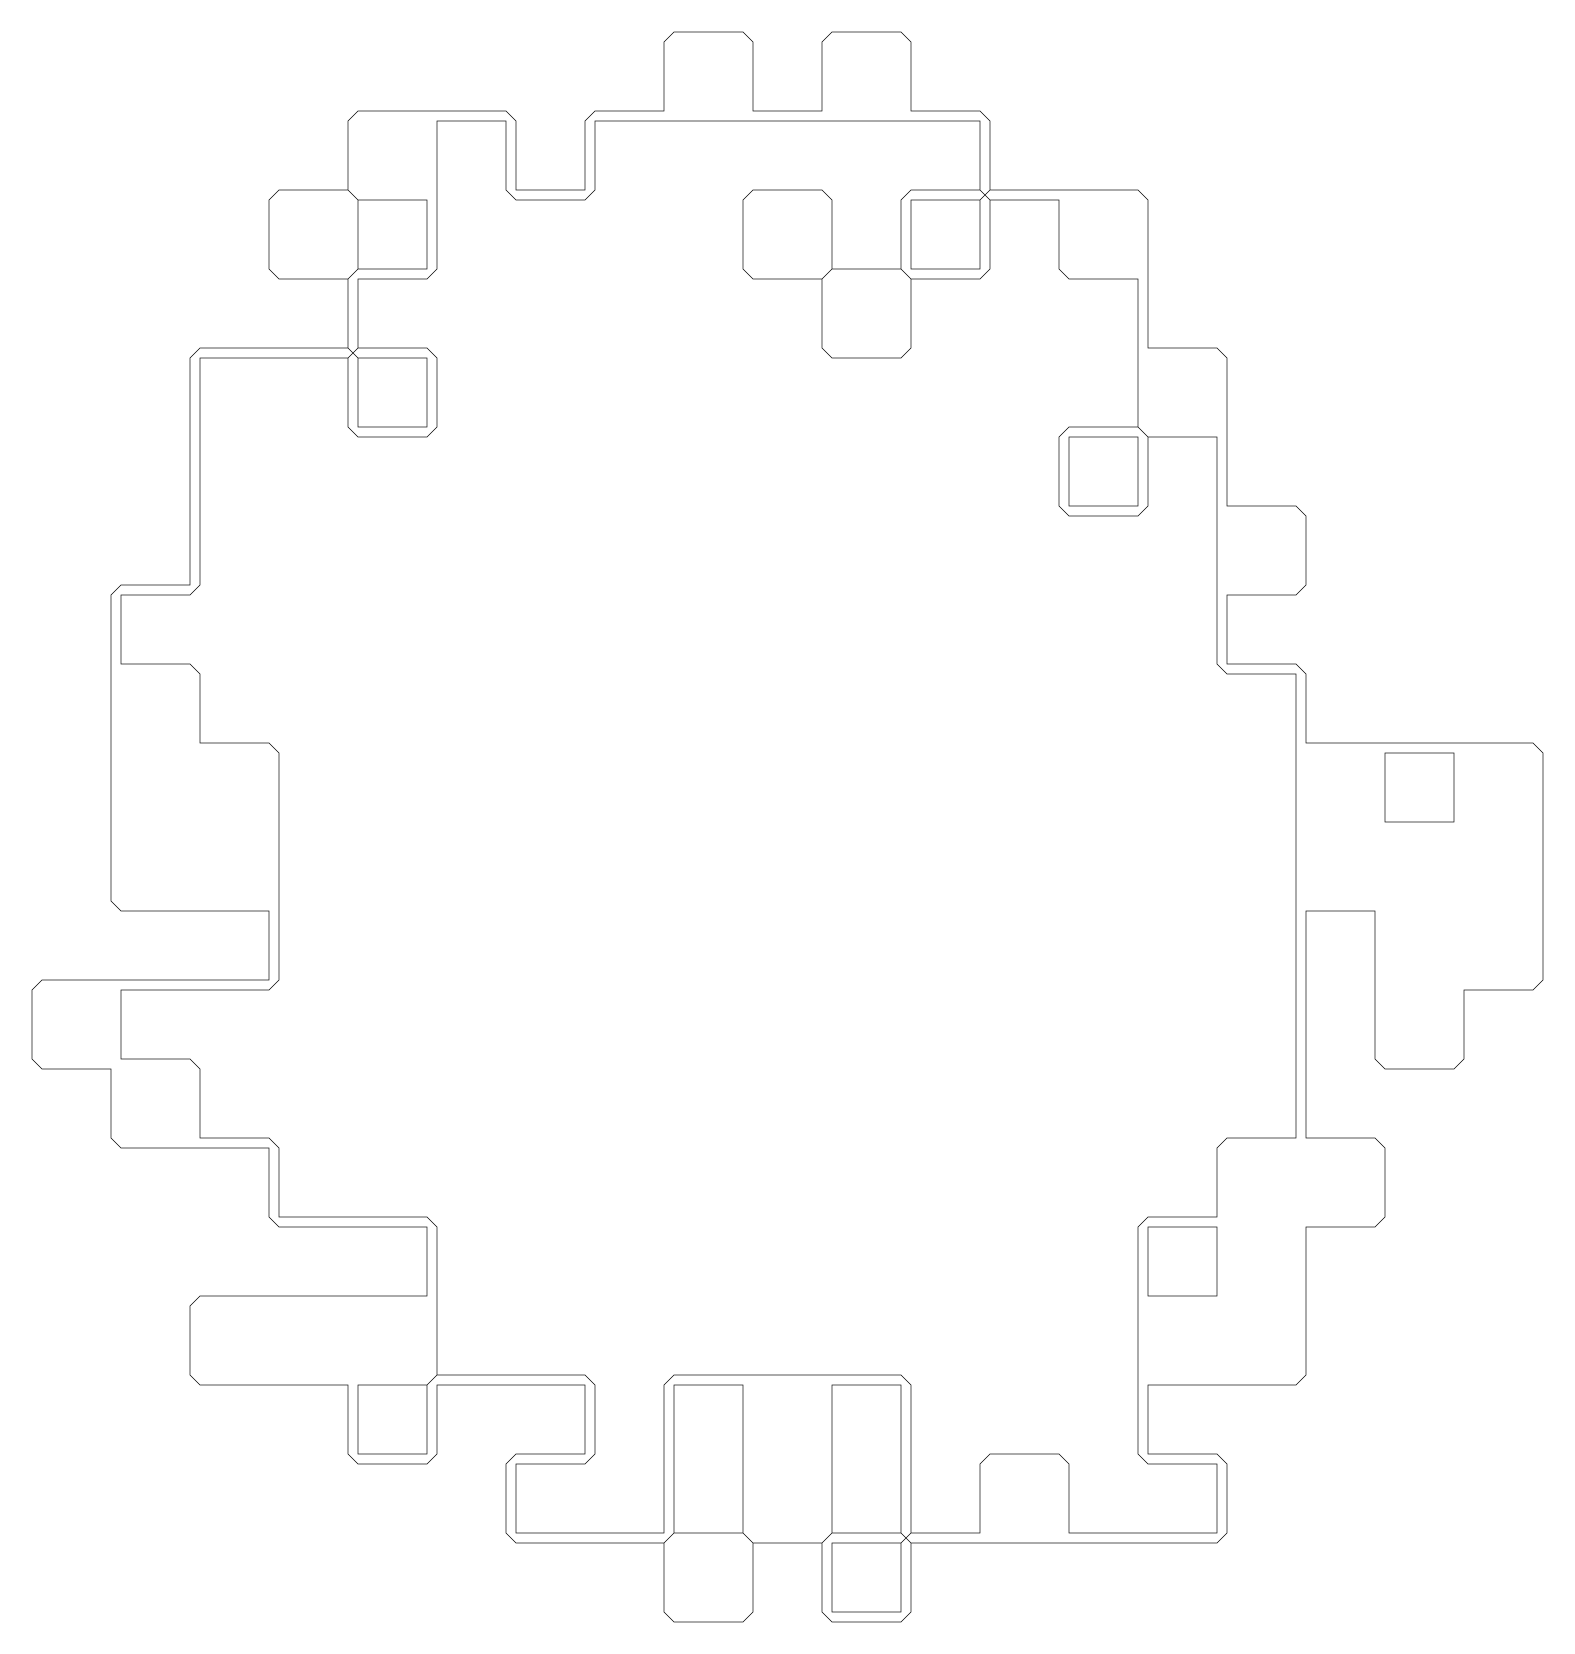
# Model space of a CAD drawing. Header units: metres. Extents: x 0 to 4990, y -4990 to 0.
# Drawn here: x 1787 to 3282, y -3282 to -1709 of the extents above; entities that cross this region are included whole.
import ezdxf

# ---------------------------------------------------------------- set-up
doc = ezdxf.new("R2010")
doc.units = ezdxf.units.M
doc.layers.add('conductor', color=1, linetype='Continuous')
doc.layers.add('substrate', color=5, linetype='Continuous')

msp = doc.modelspace()

# ---------------------------------------------------------------- linework, layer by layer
at = {"layer": 'conductor', "const_width": 0.5}
for points in [[(2187.5, -1796.875), (2187.5, -1806.640625), (2187.5, -1816.40625), (2187.5, -1826.171875), (2187.5, -1835.9375), (2187.5, -1845.703125), (2187.5, -1855.46875), (2187.5, -1865.234375), (2187.5, -1875), (2187.5, -1884.765625), (2187.5, -1894.53125), (2187.5, -1904.296875), (2187.5, -1914.0625), (2187.5, -1923.828125), (2187.5, -1933.59375), (2187.5, -1943.359375), (2177.734375, -1953.125), (2167.96875, -1953.125), (2158.203125, -1953.125), (2148.4375, -1953.125), (2138.671875, -1953.125), (2128.90625, -1953.125), (2119.140625, -1953.125), (2109.375, -1953.125), (2109.375, -1962.890625), (2109.375, -1972.65625), (2109.375, -1982.421875), (2109.375, -1992.1875), (2109.375, -2001.953125), (2109.375, -2011.71875), (2109.375, -2021.484375), (2099.609375, -2031.25), (2089.84375, -2031.25), (2080.078125, -2031.25), (2070.3125, -2031.25), (2060.546875, -2031.25), (2050.78125, -2031.25), (2041.015625, -2031.25), (2031.25, -2031.25), (2021.484375, -2031.25), (2011.71875, -2031.25), (2001.953125, -2031.25), (1992.1875, -2031.25), (1982.421875, -2031.25), (1972.65625, -2031.25), (1962.890625, -2031.25), (1953.125, -2031.25), (1953.125, -2041.015625), (1953.125, -2050.78125), (1953.125, -2060.546875), (1953.125, -2070.3125), (1953.125, -2080.078125), (1953.125, -2089.84375), (1953.125, -2099.609375), (1953.125, -2109.375), (1953.125, -2119.140625), (1953.125, -2128.90625), (1953.125, -2138.671875), (1953.125, -2148.4375), (1953.125, -2158.203125), (1953.125, -2167.96875), (1953.125, -2177.734375), (1953.125, -2187.5), (1953.125, -2197.265625), (1953.125, -2207.03125), (1953.125, -2216.796875), (1953.125, -2226.5625), (1953.125, -2236.328125), (1953.125, -2246.09375), (1953.125, -2255.859375), (1943.359375, -2265.625), (1933.59375, -2265.625), (1923.828125, -2265.625), (1914.0625, -2265.625), (1904.296875, -2265.625), (1894.53125, -2265.625), (1884.765625, -2265.625), (1875, -2265.625), (1875, -2275.390625), (1875, -2285.15625), (1875, -2294.921875), (1875, -2304.6875), (1875, -2314.453125), (1875, -2324.21875), (1875, -2333.984375), (1884.765625, -2333.984375), (1894.53125, -2333.984375), (1904.296875, -2333.984375), (1914.0625, -2333.984375), (1923.828125, -2333.984375), (1933.59375, -2333.984375), (1943.359375, -2333.984375), (1953.125, -2343.75), (1953.125, -2353.515625), (1953.125, -2363.28125), (1953.125, -2373.046875), (1953.125, -2382.8125), (1953.125, -2392.578125), (1953.125, -2402.34375), (1953.125, -2412.109375), (1962.890625, -2412.109375), (1972.65625, -2412.109375), (1982.421875, -2412.109375), (1992.1875, -2412.109375), (2001.953125, -2412.109375), (2011.71875, -2412.109375), (2021.484375, -2412.109375), (2031.25, -2421.875), (2031.25, -2431.640625), (2031.25, -2441.40625), (2031.25, -2451.171875), (2031.25, -2460.9375), (2031.25, -2470.703125), (2031.25, -2480.46875), (2031.25, -2490.234375), (2031.25, -2500), (2031.25, -2509.765625), (2031.25, -2519.53125), (2031.25, -2529.296875), (2031.25, -2539.0625), (2031.25, -2548.828125), (2031.25, -2558.59375), (2031.25, -2568.359375), (2031.25, -2578.125), (2031.25, -2587.890625), (2031.25, -2597.65625), (2031.25, -2607.421875), (2031.25, -2617.1875), (2031.25, -2626.953125), (2031.25, -2636.71875), (2031.25, -2646.484375), (2021.484375, -2656.25), (2011.71875, -2656.25), (2001.953125, -2656.25), (1992.1875, -2656.25), (1982.421875, -2656.25), (1972.65625, -2656.25), (1962.890625, -2656.25), (1953.125, -2656.25), (1943.359375, -2656.25), (1933.59375, -2656.25), (1923.828125, -2656.25), (1914.0625, -2656.25), (1904.296875, -2656.25), (1894.53125, -2656.25), (1884.765625, -2656.25), (1875, -2656.25), (1875, -2666.015625), (1875, -2675.78125), (1875, -2685.546875), (1875, -2695.3125), (1875, -2705.078125), (1875, -2714.84375), (1875, -2724.609375), (1884.765625, -2724.609375), (1894.53125, -2724.609375), (1904.296875, -2724.609375), (1914.0625, -2724.609375), (1923.828125, -2724.609375), (1933.59375, -2724.609375), (1943.359375, -2724.609375), (1953.125, -2734.375), (1953.125, -2744.140625), (1953.125, -2753.90625), (1953.125, -2763.671875), (1953.125, -2773.4375), (1953.125, -2783.203125), (1953.125, -2792.96875), (1953.125, -2802.734375), (1962.890625, -2802.734375), (1972.65625, -2802.734375), (1982.421875, -2802.734375), (1992.1875, -2802.734375), (2001.953125, -2802.734375), (2011.71875, -2802.734375), (2021.484375, -2802.734375), (2031.25, -2812.5), (2031.25, -2822.265625), (2031.25, -2832.03125), (2031.25, -2841.796875), (2031.25, -2851.5625), (2031.25, -2861.328125), (2031.25, -2871.09375), (2031.25, -2880.859375), (2041.015625, -2880.859375), (2050.78125, -2880.859375), (2060.546875, -2880.859375), (2070.3125, -2880.859375), (2080.078125, -2880.859375), (2089.84375, -2880.859375), (2099.609375, -2880.859375), (2109.375, -2880.859375), (2119.140625, -2880.859375), (2128.90625, -2880.859375), (2138.671875, -2880.859375), (2148.4375, -2880.859375), (2158.203125, -2880.859375), (2167.96875, -2880.859375), (2177.734375, -2880.859375), (2187.5, -2890.625), (2187.5, -2900.390625), (2187.5, -2910.15625), (2187.5, -2919.921875), (2187.5, -2929.6875), (2187.5, -2939.453125), (2187.5, -2949.21875), (2187.5, -2958.984375), (2187.5, -2968.75), (2187.5, -2978.515625), (2187.5, -2988.28125), (2187.5, -2998.046875), (2187.5, -3007.8125), (2187.5, -3017.578125), (2187.5, -3027.34375), (2187.5, -3037.109375), (2177.734375, -3046.875), (2167.96875, -3046.875), (2158.203125, -3046.875), (2148.4375, -3046.875), (2138.671875, -3046.875), (2128.90625, -3046.875), (2119.140625, -3046.875), (2109.375, -3046.875), (2109.375, -3056.640625), (2109.375, -3066.40625), (2109.375, -3076.171875), (2109.375, -3085.9375), (2109.375, -3095.703125), (2109.375, -3105.46875), (2109.375, -3115.234375), (2119.140625, -3115.234375), (2128.90625, -3115.234375), (2138.671875, -3115.234375), (2148.4375, -3115.234375), (2158.203125, -3115.234375), (2167.96875, -3115.234375), (2177.734375, -3115.234375), (2177.734375, -3105.46875), (2177.734375, -3095.703125), (2177.734375, -3085.9375), (2177.734375, -3076.171875), (2177.734375, -3066.40625), (2177.734375, -3056.640625), (2177.734375, -3046.875), (2187.5, -3037.109375), (2197.265625, -3037.109375), (2207.03125, -3037.109375), (2216.796875, -3037.109375), (2226.5625, -3037.109375), (2236.328125, -3037.109375), (2246.09375, -3037.109375), (2255.859375, -3037.109375), (2265.625, -3037.109375), (2275.390625, -3037.109375), (2285.15625, -3037.109375), (2294.921875, -3037.109375), (2304.6875, -3037.109375), (2314.453125, -3037.109375), (2324.21875, -3037.109375), (2333.984375, -3037.109375), (2343.75, -3046.875), (2343.75, -3056.640625), (2343.75, -3066.40625), (2343.75, -3076.171875), (2343.75, -3085.9375), (2343.75, -3095.703125), (2343.75, -3105.46875), (2343.75, -3115.234375), (2333.984375, -3125), (2324.21875, -3125), (2314.453125, -3125), (2304.6875, -3125), (2294.921875, -3125), (2285.15625, -3125), (2275.390625, -3125), (2265.625, -3125), (2265.625, -3134.765625), (2265.625, -3144.53125), (2265.625, -3154.296875), (2265.625, -3164.0625), (2265.625, -3173.828125), (2265.625, -3183.59375), (2265.625, -3193.359375), (2275.390625, -3193.359375), (2285.15625, -3193.359375), (2294.921875, -3193.359375), (2304.6875, -3193.359375), (2314.453125, -3193.359375), (2324.21875, -3193.359375), (2333.984375, -3193.359375), (2343.75, -3193.359375), (2353.515625, -3193.359375), (2363.28125, -3193.359375), (2373.046875, -3193.359375), (2382.8125, -3193.359375), (2392.578125, -3193.359375), (2402.34375, -3193.359375), (2412.109375, -3193.359375), (2412.109375, -3183.59375), (2412.109375, -3173.828125), (2412.109375, -3164.0625), (2412.109375, -3154.296875), (2412.109375, -3144.53125), (2412.109375, -3134.765625), (2412.109375, -3125), (2412.109375, -3115.234375), (2412.109375, -3105.46875), (2412.109375, -3095.703125), (2412.109375, -3085.9375), (2412.109375, -3076.171875), (2412.109375, -3066.40625), (2412.109375, -3056.640625), (2412.109375, -3046.875), (2421.875, -3037.109375), (2431.640625, -3037.109375), (2441.40625, -3037.109375), (2451.171875, -3037.109375), (2460.9375, -3037.109375), (2470.703125, -3037.109375), (2480.46875, -3037.109375), (2490.234375, -3037.109375), (2500, -3037.109375), (2509.765625, -3037.109375), (2519.53125, -3037.109375), (2529.296875, -3037.109375), (2539.0625, -3037.109375), (2548.828125, -3037.109375), (2558.59375, -3037.109375), (2568.359375, -3037.109375), (2578.125, -3037.109375), (2587.890625, -3037.109375), (2597.65625, -3037.109375), (2607.421875, -3037.109375), (2617.1875, -3037.109375), (2626.953125, -3037.109375), (2636.71875, -3037.109375), (2646.484375, -3037.109375), (2656.25, -3046.875), (2656.25, -3056.640625), (2656.25, -3066.40625), (2656.25, -3076.171875), (2656.25, -3085.9375), (2656.25, -3095.703125), (2656.25, -3105.46875), (2656.25, -3115.234375), (2656.25, -3125), (2656.25, -3134.765625), (2656.25, -3144.53125), (2656.25, -3154.296875), (2656.25, -3164.0625), (2656.25, -3173.828125), (2656.25, -3183.59375), (2656.25, -3193.359375), (2646.484375, -3203.125), (2636.71875, -3203.125), (2626.953125, -3203.125), (2617.1875, -3203.125), (2607.421875, -3203.125), (2597.65625, -3203.125), (2587.890625, -3203.125), (2578.125, -3203.125), (2578.125, -3212.890625), (2578.125, -3222.65625), (2578.125, -3232.421875), (2578.125, -3242.1875), (2578.125, -3251.953125), (2578.125, -3261.71875), (2578.125, -3271.484375), (2587.890625, -3271.484375), (2597.65625, -3271.484375), (2607.421875, -3271.484375), (2617.1875, -3271.484375), (2626.953125, -3271.484375), (2636.71875, -3271.484375), (2646.484375, -3271.484375), (2646.484375, -3261.71875), (2646.484375, -3251.953125), (2646.484375, -3242.1875), (2646.484375, -3232.421875), (2646.484375, -3222.65625), (2646.484375, -3212.890625), (2646.484375, -3203.125), (2656.25, -3193.359375), (2666.015625, -3193.359375), (2675.78125, -3193.359375), (2685.546875, -3193.359375), (2695.3125, -3193.359375), (2705.078125, -3193.359375), (2714.84375, -3193.359375), (2724.609375, -3193.359375), (2724.609375, -3183.59375), (2724.609375, -3173.828125), (2724.609375, -3164.0625), (2724.609375, -3154.296875), (2724.609375, -3144.53125), (2724.609375, -3134.765625), (2724.609375, -3125), (2734.375, -3115.234375), (2744.140625, -3115.234375), (2753.90625, -3115.234375), (2763.671875, -3115.234375), (2773.4375, -3115.234375), (2783.203125, -3115.234375), (2792.96875, -3115.234375), (2802.734375, -3115.234375), (2812.5, -3125), (2812.5, -3134.765625), (2812.5, -3144.53125), (2812.5, -3154.296875), (2812.5, -3164.0625), (2812.5, -3173.828125), (2812.5, -3183.59375), (2812.5, -3193.359375), (2822.265625, -3193.359375), (2832.03125, -3193.359375), (2841.796875, -3193.359375), (2851.5625, -3193.359375), (2861.328125, -3193.359375), (2871.09375, -3193.359375), (2880.859375, -3193.359375), (2890.625, -3193.359375), (2900.390625, -3193.359375), (2910.15625, -3193.359375), (2919.921875, -3193.359375), (2929.6875, -3193.359375), (2939.453125, -3193.359375), (2949.21875, -3193.359375), (2958.984375, -3193.359375), (2958.984375, -3183.59375), (2958.984375, -3173.828125), (2958.984375, -3164.0625), (2958.984375, -3154.296875), (2958.984375, -3144.53125), (2958.984375, -3134.765625), (2958.984375, -3125), (2949.21875, -3125), (2939.453125, -3125), (2929.6875, -3125), (2919.921875, -3125), (2910.15625, -3125), (2900.390625, -3125), (2890.625, -3125), (2880.859375, -3115.234375), (2880.859375, -3105.46875), (2880.859375, -3095.703125), (2880.859375, -3085.9375), (2880.859375, -3076.171875), (2880.859375, -3066.40625), (2880.859375, -3056.640625), (2880.859375, -3046.875), (2880.859375, -3037.109375), (2880.859375, -3027.34375), (2880.859375, -3017.578125), (2880.859375, -3007.8125), (2880.859375, -2998.046875), (2880.859375, -2988.28125), (2880.859375, -2978.515625), (2880.859375, -2968.75), (2880.859375, -2958.984375), (2880.859375, -2949.21875), (2880.859375, -2939.453125), (2880.859375, -2929.6875), (2880.859375, -2919.921875), (2880.859375, -2910.15625), (2880.859375, -2900.390625), (2880.859375, -2890.625), (2890.625, -2880.859375), (2900.390625, -2880.859375), (2910.15625, -2880.859375), (2919.921875, -2880.859375), (2929.6875, -2880.859375), (2939.453125, -2880.859375), (2949.21875, -2880.859375), (2958.984375, -2880.859375), (2958.984375, -2871.09375), (2958.984375, -2861.328125), (2958.984375, -2851.5625), (2958.984375, -2841.796875), (2958.984375, -2832.03125), (2958.984375, -2822.265625), (2958.984375, -2812.5), (2968.75, -2802.734375), (2978.515625, -2802.734375), (2988.28125, -2802.734375), (2998.046875, -2802.734375), (3007.8125, -2802.734375), (3017.578125, -2802.734375), (3027.34375, -2802.734375), (3037.109375, -2802.734375), (3037.109375, -2792.96875), (3037.109375, -2783.203125), (3037.109375, -2773.4375), (3037.109375, -2763.671875), (3037.109375, -2753.90625), (3037.109375, -2744.140625), (3037.109375, -2734.375), (3037.109375, -2724.609375), (3037.109375, -2714.84375), (3037.109375, -2705.078125), (3037.109375, -2695.3125), (3037.109375, -2685.546875), (3037.109375, -2675.78125), (3037.109375, -2666.015625), (3037.109375, -2656.25), (3037.109375, -2646.484375), (3037.109375, -2636.71875), (3037.109375, -2626.953125), (3037.109375, -2617.1875), (3037.109375, -2607.421875), (3037.109375, -2597.65625), (3037.109375, -2587.890625), (3037.109375, -2578.125), (3037.109375, -2568.359375), (3037.109375, -2558.59375), (3037.109375, -2548.828125), (3037.109375, -2539.0625), (3037.109375, -2529.296875), (3037.109375, -2519.53125), (3037.109375, -2509.765625), (3037.109375, -2500), (3037.109375, -2490.234375), (3037.109375, -2480.46875), (3037.109375, -2470.703125), (3037.109375, -2460.9375), (3037.109375, -2451.171875), (3037.109375, -2441.40625), (3037.109375, -2431.640625), (3037.109375, -2421.875), (3037.109375, -2412.109375), (3037.109375, -2402.34375), (3037.109375, -2392.578125), (3037.109375, -2382.8125), (3037.109375, -2373.046875), (3037.109375, -2363.28125), (3037.109375, -2353.515625), (3037.109375, -2343.75), (3027.34375, -2343.75), (3017.578125, -2343.75), (3007.8125, -2343.75), (2998.046875, -2343.75), (2988.28125, -2343.75), (2978.515625, -2343.75), (2968.75, -2343.75), (2958.984375, -2333.984375), (2958.984375, -2324.21875), (2958.984375, -2314.453125), (2958.984375, -2304.6875), (2958.984375, -2294.921875), (2958.984375, -2285.15625), (2958.984375, -2275.390625), (2958.984375, -2265.625), (2958.984375, -2255.859375), (2958.984375, -2246.09375), (2958.984375, -2236.328125), (2958.984375, -2226.5625), (2958.984375, -2216.796875), (2958.984375, -2207.03125), (2958.984375, -2197.265625), (2958.984375, -2187.5), (2958.984375, -2177.734375), (2958.984375, -2167.96875), (2958.984375, -2158.203125), (2958.984375, -2148.4375), (2958.984375, -2138.671875), (2958.984375, -2128.90625), (2958.984375, -2119.140625), (2958.984375, -2109.375), (2949.21875, -2109.375), (2939.453125, -2109.375), (2929.6875, -2109.375), (2919.921875, -2109.375), (2910.15625, -2109.375), (2900.390625, -2109.375), (2890.625, -2109.375), (2880.859375, -2099.609375), (2880.859375, -2089.84375), (2880.859375, -2080.078125), (2880.859375, -2070.3125), (2880.859375, -2060.546875), (2880.859375, -2050.78125), (2880.859375, -2041.015625), (2880.859375, -2031.25), (2880.859375, -2021.484375), (2880.859375, -2011.71875), (2880.859375, -2001.953125), (2880.859375, -1992.1875), (2880.859375, -1982.421875), (2880.859375, -1972.65625), (2880.859375, -1962.890625), (2880.859375, -1953.125), (2871.09375, -1953.125), (2861.328125, -1953.125), (2851.5625, -1953.125), (2841.796875, -1953.125), (2832.03125, -1953.125), (2822.265625, -1953.125), (2812.5, -1953.125), (2802.734375, -1943.359375), (2802.734375, -1933.59375), (2802.734375, -1923.828125), (2802.734375, -1914.0625), (2802.734375, -1904.296875), (2802.734375, -1894.53125), (2802.734375, -1884.765625), (2802.734375, -1875), (2792.96875, -1875), (2783.203125, -1875), (2773.4375, -1875), (2763.671875, -1875), (2753.90625, -1875), (2744.140625, -1875), (2734.375, -1875), (2724.609375, -1865.234375), (2724.609375, -1855.46875), (2724.609375, -1845.703125), (2724.609375, -1835.9375), (2724.609375, -1826.171875), (2724.609375, -1816.40625), (2724.609375, -1806.640625), (2724.609375, -1796.875), (2714.84375, -1796.875), (2705.078125, -1796.875), (2695.3125, -1796.875), (2685.546875, -1796.875), (2675.78125, -1796.875), (2666.015625, -1796.875), (2656.25, -1796.875), (2646.484375, -1796.875), (2636.71875, -1796.875), (2626.953125, -1796.875), (2617.1875, -1796.875), (2607.421875, -1796.875), (2597.65625, -1796.875), (2587.890625, -1796.875), (2578.125, -1796.875), (2568.359375, -1796.875), (2558.59375, -1796.875), (2548.828125, -1796.875), (2539.0625, -1796.875), (2529.296875, -1796.875), (2519.53125, -1796.875), (2509.765625, -1796.875), (2500, -1796.875), (2490.234375, -1796.875), (2480.46875, -1796.875), (2470.703125, -1796.875), (2460.9375, -1796.875), (2451.171875, -1796.875), (2441.40625, -1796.875), (2431.640625, -1796.875), (2421.875, -1796.875), (2412.109375, -1796.875), (2402.34375, -1796.875), (2392.578125, -1796.875), (2382.8125, -1796.875), (2373.046875, -1796.875), (2363.28125, -1796.875), (2353.515625, -1796.875), (2343.75, -1796.875), (2343.75, -1806.640625), (2343.75, -1816.40625), (2343.75, -1826.171875), (2343.75, -1835.9375), (2343.75, -1845.703125), (2343.75, -1855.46875), (2343.75, -1865.234375), (2333.984375, -1875), (2324.21875, -1875), (2314.453125, -1875), (2304.6875, -1875), (2294.921875, -1875), (2285.15625, -1875), (2275.390625, -1875), (2265.625, -1875), (2255.859375, -1865.234375), (2255.859375, -1855.46875), (2255.859375, -1845.703125), (2255.859375, -1835.9375), (2255.859375, -1826.171875), (2255.859375, -1816.40625), (2255.859375, -1806.640625), (2255.859375, -1796.875), (2246.09375, -1796.875), (2236.328125, -1796.875), (2226.5625, -1796.875), (2216.796875, -1796.875), (2207.03125, -1796.875), (2197.265625, -1796.875)], [(2490.234375, -1875), (2500, -1865.234375), (2509.765625, -1865.234375), (2519.53125, -1865.234375), (2529.296875, -1865.234375), (2539.0625, -1865.234375), (2548.828125, -1865.234375), (2558.59375, -1865.234375), (2568.359375, -1865.234375), (2578.125, -1875), (2578.125, -1884.765625), (2578.125, -1894.53125), (2578.125, -1904.296875), (2578.125, -1914.0625), (2578.125, -1923.828125), (2578.125, -1933.59375), (2578.125, -1943.359375), (2568.359375, -1953.125), (2558.59375, -1953.125), (2548.828125, -1953.125), (2539.0625, -1953.125), (2529.296875, -1953.125), (2519.53125, -1953.125), (2509.765625, -1953.125), (2500, -1953.125), (2490.234375, -1943.359375), (2490.234375, -1933.59375), (2490.234375, -1923.828125), (2490.234375, -1914.0625), (2490.234375, -1904.296875), (2490.234375, -1894.53125), (2490.234375, -1884.765625)], [(2646.484375, -1875), (2656.25, -1865.234375), (2666.015625, -1865.234375), (2675.78125, -1865.234375), (2685.546875, -1865.234375), (2695.3125, -1865.234375), (2705.078125, -1865.234375), (2714.84375, -1865.234375), (2724.609375, -1865.234375), (2734.375, -1875), (2734.375, -1884.765625), (2734.375, -1894.53125), (2734.375, -1904.296875), (2734.375, -1914.0625), (2734.375, -1923.828125), (2734.375, -1933.59375), (2734.375, -1943.359375), (2724.609375, -1953.125), (2714.84375, -1953.125), (2705.078125, -1953.125), (2695.3125, -1953.125), (2685.546875, -1953.125), (2675.78125, -1953.125), (2666.015625, -1953.125), (2656.25, -1953.125), (2646.484375, -1943.359375), (2646.484375, -1933.59375), (2646.484375, -1923.828125), (2646.484375, -1914.0625), (2646.484375, -1904.296875), (2646.484375, -1894.53125), (2646.484375, -1884.765625)], [(2568.359375, -1953.125), (2578.125, -1943.359375), (2587.890625, -1943.359375), (2597.65625, -1943.359375), (2607.421875, -1943.359375), (2617.1875, -1943.359375), (2626.953125, -1943.359375), (2636.71875, -1943.359375), (2646.484375, -1943.359375), (2656.25, -1953.125), (2656.25, -1962.890625), (2656.25, -1972.65625), (2656.25, -1982.421875), (2656.25, -1992.1875), (2656.25, -2001.953125), (2656.25, -2011.71875), (2656.25, -2021.484375), (2646.484375, -2031.25), (2636.71875, -2031.25), (2626.953125, -2031.25), (2617.1875, -2031.25), (2607.421875, -2031.25), (2597.65625, -2031.25), (2587.890625, -2031.25), (2578.125, -2031.25), (2568.359375, -2021.484375), (2568.359375, -2011.71875), (2568.359375, -2001.953125), (2568.359375, -1992.1875), (2568.359375, -1982.421875), (2568.359375, -1972.65625), (2568.359375, -1962.890625)], [(2099.609375, -2031.25), (2109.375, -2021.484375), (2119.140625, -2021.484375), (2128.90625, -2021.484375), (2138.671875, -2021.484375), (2148.4375, -2021.484375), (2158.203125, -2021.484375), (2167.96875, -2021.484375), (2177.734375, -2021.484375), (2187.5, -2031.25), (2187.5, -2041.015625), (2187.5, -2050.78125), (2187.5, -2060.546875), (2187.5, -2070.3125), (2187.5, -2080.078125), (2187.5, -2089.84375), (2187.5, -2099.609375), (2177.734375, -2109.375), (2167.96875, -2109.375), (2158.203125, -2109.375), (2148.4375, -2109.375), (2138.671875, -2109.375), (2128.90625, -2109.375), (2119.140625, -2109.375), (2109.375, -2109.375), (2099.609375, -2099.609375), (2099.609375, -2089.84375), (2099.609375, -2080.078125), (2099.609375, -2070.3125), (2099.609375, -2060.546875), (2099.609375, -2050.78125), (2099.609375, -2041.015625)], [(2802.734375, -2109.375), (2812.5, -2099.609375), (2822.265625, -2099.609375), (2832.03125, -2099.609375), (2841.796875, -2099.609375), (2851.5625, -2099.609375), (2861.328125, -2099.609375), (2871.09375, -2099.609375), (2880.859375, -2099.609375), (2890.625, -2109.375), (2890.625, -2119.140625), (2890.625, -2128.90625), (2890.625, -2138.671875), (2890.625, -2148.4375), (2890.625, -2158.203125), (2890.625, -2167.96875), (2890.625, -2177.734375), (2880.859375, -2187.5), (2871.09375, -2187.5), (2861.328125, -2187.5), (2851.5625, -2187.5), (2841.796875, -2187.5), (2832.03125, -2187.5), (2822.265625, -2187.5), (2812.5, -2187.5), (2802.734375, -2177.734375), (2802.734375, -2167.96875), (2802.734375, -2158.203125), (2802.734375, -2148.4375), (2802.734375, -2138.671875), (2802.734375, -2128.90625), (2802.734375, -2119.140625)], [(3125, -2421.875), (3125, -2431.640625), (3125, -2441.40625), (3125, -2451.171875), (3125, -2460.9375), (3125, -2470.703125), (3125, -2480.46875), (3125, -2490.234375), (3134.765625, -2490.234375), (3144.53125, -2490.234375), (3154.296875, -2490.234375), (3164.0625, -2490.234375), (3173.828125, -2490.234375), (3183.59375, -2490.234375), (3193.359375, -2490.234375), (3193.359375, -2480.46875), (3193.359375, -2470.703125), (3193.359375, -2460.9375), (3193.359375, -2451.171875), (3193.359375, -2441.40625), (3193.359375, -2431.640625), (3193.359375, -2421.875), (3183.59375, -2421.875), (3173.828125, -2421.875), (3164.0625, -2421.875), (3154.296875, -2421.875), (3144.53125, -2421.875), (3134.765625, -2421.875)]]:
    msp.add_lwpolyline(points, close=True, dxfattribs=at)
at = {"layer": 'substrate', "const_width": 0.5}
for points in [[(2412.109375, -1718.75), (2421.875, -1708.984375), (2431.640625, -1708.984375), (2441.40625, -1708.984375), (2451.171875, -1708.984375), (2460.9375, -1708.984375), (2470.703125, -1708.984375), (2480.46875, -1708.984375), (2490.234375, -1708.984375), (2500, -1718.75), (2500, -1728.515625), (2500, -1738.28125), (2500, -1748.046875), (2500, -1757.8125), (2500, -1767.578125), (2500, -1777.34375), (2500, -1787.109375), (2509.765625, -1787.109375), (2519.53125, -1787.109375), (2529.296875, -1787.109375), (2539.0625, -1787.109375), (2548.828125, -1787.109375), (2558.59375, -1787.109375), (2568.359375, -1787.109375), (2568.359375, -1777.34375), (2568.359375, -1767.578125), (2568.359375, -1757.8125), (2568.359375, -1748.046875), (2568.359375, -1738.28125), (2568.359375, -1728.515625), (2568.359375, -1718.75), (2578.125, -1708.984375), (2587.890625, -1708.984375), (2597.65625, -1708.984375), (2607.421875, -1708.984375), (2617.1875, -1708.984375), (2626.953125, -1708.984375), (2636.71875, -1708.984375), (2646.484375, -1708.984375), (2656.25, -1718.75), (2656.25, -1728.515625), (2656.25, -1738.28125), (2656.25, -1748.046875), (2656.25, -1757.8125), (2656.25, -1767.578125), (2656.25, -1777.34375), (2656.25, -1787.109375), (2666.015625, -1787.109375), (2675.78125, -1787.109375), (2685.546875, -1787.109375), (2695.3125, -1787.109375), (2705.078125, -1787.109375), (2714.84375, -1787.109375), (2724.609375, -1787.109375), (2734.375, -1796.875), (2734.375, -1806.640625), (2734.375, -1816.40625), (2734.375, -1826.171875), (2734.375, -1835.9375), (2734.375, -1845.703125), (2734.375, -1855.46875), (2734.375, -1865.234375), (2724.609375, -1875), (2714.84375, -1875), (2705.078125, -1875), (2695.3125, -1875), (2685.546875, -1875), (2675.78125, -1875), (2666.015625, -1875), (2656.25, -1875), (2656.25, -1884.765625), (2656.25, -1894.53125), (2656.25, -1904.296875), (2656.25, -1914.0625), (2656.25, -1923.828125), (2656.25, -1933.59375), (2656.25, -1943.359375), (2666.015625, -1943.359375), (2675.78125, -1943.359375), (2685.546875, -1943.359375), (2695.3125, -1943.359375), (2705.078125, -1943.359375), (2714.84375, -1943.359375), (2724.609375, -1943.359375), (2724.609375, -1933.59375), (2724.609375, -1923.828125), (2724.609375, -1914.0625), (2724.609375, -1904.296875), (2724.609375, -1894.53125), (2724.609375, -1884.765625), (2724.609375, -1875), (2734.375, -1865.234375), (2744.140625, -1865.234375), (2753.90625, -1865.234375), (2763.671875, -1865.234375), (2773.4375, -1865.234375), (2783.203125, -1865.234375), (2792.96875, -1865.234375), (2802.734375, -1865.234375), (2812.5, -1865.234375), (2822.265625, -1865.234375), (2832.03125, -1865.234375), (2841.796875, -1865.234375), (2851.5625, -1865.234375), (2861.328125, -1865.234375), (2871.09375, -1865.234375), (2880.859375, -1865.234375), (2890.625, -1875), (2890.625, -1884.765625), (2890.625, -1894.53125), (2890.625, -1904.296875), (2890.625, -1914.0625), (2890.625, -1923.828125), (2890.625, -1933.59375), (2890.625, -1943.359375), (2890.625, -1953.125), (2890.625, -1962.890625), (2890.625, -1972.65625), (2890.625, -1982.421875), (2890.625, -1992.1875), (2890.625, -2001.953125), (2890.625, -2011.71875), (2890.625, -2021.484375), (2900.390625, -2021.484375), (2910.15625, -2021.484375), (2919.921875, -2021.484375), (2929.6875, -2021.484375), (2939.453125, -2021.484375), (2949.21875, -2021.484375), (2958.984375, -2021.484375), (2968.75, -2031.25), (2968.75, -2041.015625), (2968.75, -2050.78125), (2968.75, -2060.546875), (2968.75, -2070.3125), (2968.75, -2080.078125), (2968.75, -2089.84375), (2968.75, -2099.609375), (2968.75, -2109.375), (2968.75, -2119.140625), (2968.75, -2128.90625), (2968.75, -2138.671875), (2968.75, -2148.4375), (2968.75, -2158.203125), (2968.75, -2167.96875), (2968.75, -2177.734375), (2978.515625, -2177.734375), (2988.28125, -2177.734375), (2998.046875, -2177.734375), (3007.8125, -2177.734375), (3017.578125, -2177.734375), (3027.34375, -2177.734375), (3037.109375, -2177.734375), (3046.875, -2187.5), (3046.875, -2197.265625), (3046.875, -2207.03125), (3046.875, -2216.796875), (3046.875, -2226.5625), (3046.875, -2236.328125), (3046.875, -2246.09375), (3046.875, -2255.859375), (3037.109375, -2265.625), (3027.34375, -2265.625), (3017.578125, -2265.625), (3007.8125, -2265.625), (2998.046875, -2265.625), (2988.28125, -2265.625), (2978.515625, -2265.625), (2968.75, -2265.625), (2968.75, -2275.390625), (2968.75, -2285.15625), (2968.75, -2294.921875), (2968.75, -2304.6875), (2968.75, -2314.453125), (2968.75, -2324.21875), (2968.75, -2333.984375), (2978.515625, -2333.984375), (2988.28125, -2333.984375), (2998.046875, -2333.984375), (3007.8125, -2333.984375), (3017.578125, -2333.984375), (3027.34375, -2333.984375), (3037.109375, -2333.984375), (3046.875, -2343.75), (3046.875, -2353.515625), (3046.875, -2363.28125), (3046.875, -2373.046875), (3046.875, -2382.8125), (3046.875, -2392.578125), (3046.875, -2402.34375), (3046.875, -2412.109375), (3056.640625, -2412.109375), (3066.40625, -2412.109375), (3076.171875, -2412.109375), (3085.9375, -2412.109375), (3095.703125, -2412.109375), (3105.46875, -2412.109375), (3115.234375, -2412.109375), (3125, -2412.109375), (3134.765625, -2412.109375), (3144.53125, -2412.109375), (3154.296875, -2412.109375), (3164.0625, -2412.109375), (3173.828125, -2412.109375), (3183.59375, -2412.109375), (3193.359375, -2412.109375), (3203.125, -2412.109375), (3212.890625, -2412.109375), (3222.65625, -2412.109375), (3232.421875, -2412.109375), (3242.1875, -2412.109375), (3251.953125, -2412.109375), (3261.71875, -2412.109375), (3271.484375, -2412.109375), (3281.25, -2421.875), (3281.25, -2431.640625), (3281.25, -2441.40625), (3281.25, -2451.171875), (3281.25, -2460.9375), (3281.25, -2470.703125), (3281.25, -2480.46875), (3281.25, -2490.234375), (3281.25, -2500), (3281.25, -2509.765625), (3281.25, -2519.53125), (3281.25, -2529.296875), (3281.25, -2539.0625), (3281.25, -2548.828125), (3281.25, -2558.59375), (3281.25, -2568.359375), (3281.25, -2578.125), (3281.25, -2587.890625), (3281.25, -2597.65625), (3281.25, -2607.421875), (3281.25, -2617.1875), (3281.25, -2626.953125), (3281.25, -2636.71875), (3281.25, -2646.484375), (3271.484375, -2656.25), (3261.71875, -2656.25), (3251.953125, -2656.25), (3242.1875, -2656.25), (3232.421875, -2656.25), (3222.65625, -2656.25), (3212.890625, -2656.25), (3203.125, -2656.25), (3203.125, -2666.015625), (3203.125, -2675.78125), (3203.125, -2685.546875), (3203.125, -2695.3125), (3203.125, -2705.078125), (3203.125, -2714.84375), (3203.125, -2724.609375), (3193.359375, -2734.375), (3183.59375, -2734.375), (3173.828125, -2734.375), (3164.0625, -2734.375), (3154.296875, -2734.375), (3144.53125, -2734.375), (3134.765625, -2734.375), (3125, -2734.375), (3115.234375, -2724.609375), (3115.234375, -2714.84375), (3115.234375, -2705.078125), (3115.234375, -2695.3125), (3115.234375, -2685.546875), (3115.234375, -2675.78125), (3115.234375, -2666.015625), (3115.234375, -2656.25), (3115.234375, -2646.484375), (3115.234375, -2636.71875), (3115.234375, -2626.953125), (3115.234375, -2617.1875), (3115.234375, -2607.421875), (3115.234375, -2597.65625), (3115.234375, -2587.890625), (3115.234375, -2578.125), (3105.46875, -2578.125), (3095.703125, -2578.125), (3085.9375, -2578.125), (3076.171875, -2578.125), (3066.40625, -2578.125), (3056.640625, -2578.125), (3046.875, -2578.125), (3046.875, -2587.890625), (3046.875, -2597.65625), (3046.875, -2607.421875), (3046.875, -2617.1875), (3046.875, -2626.953125), (3046.875, -2636.71875), (3046.875, -2646.484375), (3046.875, -2656.25), (3046.875, -2666.015625), (3046.875, -2675.78125), (3046.875, -2685.546875), (3046.875, -2695.3125), (3046.875, -2705.078125), (3046.875, -2714.84375), (3046.875, -2724.609375), (3046.875, -2734.375), (3046.875, -2744.140625), (3046.875, -2753.90625), (3046.875, -2763.671875), (3046.875, -2773.4375), (3046.875, -2783.203125), (3046.875, -2792.96875), (3046.875, -2802.734375), (3056.640625, -2802.734375), (3066.40625, -2802.734375), (3076.171875, -2802.734375), (3085.9375, -2802.734375), (3095.703125, -2802.734375), (3105.46875, -2802.734375), (3115.234375, -2802.734375), (3125, -2812.5), (3125, -2822.265625), (3125, -2832.03125), (3125, -2841.796875), (3125, -2851.5625), (3125, -2861.328125), (3125, -2871.09375), (3125, -2880.859375), (3115.234375, -2890.625), (3105.46875, -2890.625), (3095.703125, -2890.625), (3085.9375, -2890.625), (3076.171875, -2890.625), (3066.40625, -2890.625), (3056.640625, -2890.625), (3046.875, -2890.625), (3046.875, -2900.390625), (3046.875, -2910.15625), (3046.875, -2919.921875), (3046.875, -2929.6875), (3046.875, -2939.453125), (3046.875, -2949.21875), (3046.875, -2958.984375), (3046.875, -2968.75), (3046.875, -2978.515625), (3046.875, -2988.28125), (3046.875, -2998.046875), (3046.875, -3007.8125), (3046.875, -3017.578125), (3046.875, -3027.34375), (3046.875, -3037.109375), (3037.109375, -3046.875), (3027.34375, -3046.875), (3017.578125, -3046.875), (3007.8125, -3046.875), (2998.046875, -3046.875), (2988.28125, -3046.875), (2978.515625, -3046.875), (2968.75, -3046.875), (2958.984375, -3046.875), (2949.21875, -3046.875), (2939.453125, -3046.875), (2929.6875, -3046.875), (2919.921875, -3046.875), (2910.15625, -3046.875), (2900.390625, -3046.875), (2890.625, -3046.875), (2890.625, -3056.640625), (2890.625, -3066.40625), (2890.625, -3076.171875), (2890.625, -3085.9375), (2890.625, -3095.703125), (2890.625, -3105.46875), (2890.625, -3115.234375), (2900.390625, -3115.234375), (2910.15625, -3115.234375), (2919.921875, -3115.234375), (2929.6875, -3115.234375), (2939.453125, -3115.234375), (2949.21875, -3115.234375), (2958.984375, -3115.234375), (2968.75, -3125), (2968.75, -3134.765625), (2968.75, -3144.53125), (2968.75, -3154.296875), (2968.75, -3164.0625), (2968.75, -3173.828125), (2968.75, -3183.59375), (2968.75, -3193.359375), (2958.984375, -3203.125), (2949.21875, -3203.125), (2939.453125, -3203.125), (2929.6875, -3203.125), (2919.921875, -3203.125), (2910.15625, -3203.125), (2900.390625, -3203.125), (2890.625, -3203.125), (2880.859375, -3203.125), (2871.09375, -3203.125), (2861.328125, -3203.125), (2851.5625, -3203.125), (2841.796875, -3203.125), (2832.03125, -3203.125), (2822.265625, -3203.125), (2812.5, -3203.125), (2802.734375, -3203.125), (2792.96875, -3203.125), (2783.203125, -3203.125), (2773.4375, -3203.125), (2763.671875, -3203.125), (2753.90625, -3203.125), (2744.140625, -3203.125), (2734.375, -3203.125), (2724.609375, -3203.125), (2714.84375, -3203.125), (2705.078125, -3203.125), (2695.3125, -3203.125), (2685.546875, -3203.125), (2675.78125, -3203.125), (2666.015625, -3203.125), (2656.25, -3203.125), (2646.484375, -3193.359375), (2646.484375, -3183.59375), (2646.484375, -3173.828125), (2646.484375, -3164.0625), (2646.484375, -3154.296875), (2646.484375, -3144.53125), (2646.484375, -3134.765625), (2646.484375, -3125), (2646.484375, -3115.234375), (2646.484375, -3105.46875), (2646.484375, -3095.703125), (2646.484375, -3085.9375), (2646.484375, -3076.171875), (2646.484375, -3066.40625), (2646.484375, -3056.640625), (2646.484375, -3046.875), (2636.71875, -3046.875), (2626.953125, -3046.875), (2617.1875, -3046.875), (2607.421875, -3046.875), (2597.65625, -3046.875), (2587.890625, -3046.875), (2578.125, -3046.875), (2578.125, -3056.640625), (2578.125, -3066.40625), (2578.125, -3076.171875), (2578.125, -3085.9375), (2578.125, -3095.703125), (2578.125, -3105.46875), (2578.125, -3115.234375), (2578.125, -3125), (2578.125, -3134.765625), (2578.125, -3144.53125), (2578.125, -3154.296875), (2578.125, -3164.0625), (2578.125, -3173.828125), (2578.125, -3183.59375), (2578.125, -3193.359375), (2568.359375, -3203.125), (2558.59375, -3203.125), (2548.828125, -3203.125), (2539.0625, -3203.125), (2529.296875, -3203.125), (2519.53125, -3203.125), (2509.765625, -3203.125), (2500, -3203.125), (2490.234375, -3193.359375), (2490.234375, -3183.59375), (2490.234375, -3173.828125), (2490.234375, -3164.0625), (2490.234375, -3154.296875), (2490.234375, -3144.53125), (2490.234375, -3134.765625), (2490.234375, -3125), (2490.234375, -3115.234375), (2490.234375, -3105.46875), (2490.234375, -3095.703125), (2490.234375, -3085.9375), (2490.234375, -3076.171875), (2490.234375, -3066.40625), (2490.234375, -3056.640625), (2490.234375, -3046.875), (2480.46875, -3046.875), (2470.703125, -3046.875), (2460.9375, -3046.875), (2451.171875, -3046.875), (2441.40625, -3046.875), (2431.640625, -3046.875), (2421.875, -3046.875), (2421.875, -3056.640625), (2421.875, -3066.40625), (2421.875, -3076.171875), (2421.875, -3085.9375), (2421.875, -3095.703125), (2421.875, -3105.46875), (2421.875, -3115.234375), (2421.875, -3125), (2421.875, -3134.765625), (2421.875, -3144.53125), (2421.875, -3154.296875), (2421.875, -3164.0625), (2421.875, -3173.828125), (2421.875, -3183.59375), (2421.875, -3193.359375), (2412.109375, -3203.125), (2402.34375, -3203.125), (2392.578125, -3203.125), (2382.8125, -3203.125), (2373.046875, -3203.125), (2363.28125, -3203.125), (2353.515625, -3203.125), (2343.75, -3203.125), (2333.984375, -3203.125), (2324.21875, -3203.125), (2314.453125, -3203.125), (2304.6875, -3203.125), (2294.921875, -3203.125), (2285.15625, -3203.125), (2275.390625, -3203.125), (2265.625, -3203.125), (2255.859375, -3193.359375), (2255.859375, -3183.59375), (2255.859375, -3173.828125), (2255.859375, -3164.0625), (2255.859375, -3154.296875), (2255.859375, -3144.53125), (2255.859375, -3134.765625), (2255.859375, -3125), (2265.625, -3115.234375), (2275.390625, -3115.234375), (2285.15625, -3115.234375), (2294.921875, -3115.234375), (2304.6875, -3115.234375), (2314.453125, -3115.234375), (2324.21875, -3115.234375), (2333.984375, -3115.234375), (2333.984375, -3105.46875), (2333.984375, -3095.703125), (2333.984375, -3085.9375), (2333.984375, -3076.171875), (2333.984375, -3066.40625), (2333.984375, -3056.640625), (2333.984375, -3046.875), (2324.21875, -3046.875), (2314.453125, -3046.875), (2304.6875, -3046.875), (2294.921875, -3046.875), (2285.15625, -3046.875), (2275.390625, -3046.875), (2265.625, -3046.875), (2255.859375, -3046.875), (2246.09375, -3046.875), (2236.328125, -3046.875), (2226.5625, -3046.875), (2216.796875, -3046.875), (2207.03125, -3046.875), (2197.265625, -3046.875), (2187.5, -3046.875), (2187.5, -3056.640625), (2187.5, -3066.40625), (2187.5, -3076.171875), (2187.5, -3085.9375), (2187.5, -3095.703125), (2187.5, -3105.46875), (2187.5, -3115.234375), (2177.734375, -3125), (2167.96875, -3125), (2158.203125, -3125), (2148.4375, -3125), (2138.671875, -3125), (2128.90625, -3125), (2119.140625, -3125), (2109.375, -3125), (2099.609375, -3115.234375), (2099.609375, -3105.46875), (2099.609375, -3095.703125), (2099.609375, -3085.9375), (2099.609375, -3076.171875), (2099.609375, -3066.40625), (2099.609375, -3056.640625), (2099.609375, -3046.875), (2089.84375, -3046.875), (2080.078125, -3046.875), (2070.3125, -3046.875), (2060.546875, -3046.875), (2050.78125, -3046.875), (2041.015625, -3046.875), (2031.25, -3046.875), (2021.484375, -3046.875), (2011.71875, -3046.875), (2001.953125, -3046.875), (1992.1875, -3046.875), (1982.421875, -3046.875), (1972.65625, -3046.875), (1962.890625, -3046.875), (1953.125, -3046.875), (1943.359375, -3037.109375), (1943.359375, -3027.34375), (1943.359375, -3017.578125), (1943.359375, -3007.8125), (1943.359375, -2998.046875), (1943.359375, -2988.28125), (1943.359375, -2978.515625), (1943.359375, -2968.75), (1953.125, -2958.984375), (1962.890625, -2958.984375), (1972.65625, -2958.984375), (1982.421875, -2958.984375), (1992.1875, -2958.984375), (2001.953125, -2958.984375), (2011.71875, -2958.984375), (2021.484375, -2958.984375), (2031.25, -2958.984375), (2041.015625, -2958.984375), (2050.78125, -2958.984375), (2060.546875, -2958.984375), (2070.3125, -2958.984375), (2080.078125, -2958.984375), (2089.84375, -2958.984375), (2099.609375, -2958.984375), (2109.375, -2958.984375), (2119.140625, -2958.984375), (2128.90625, -2958.984375), (2138.671875, -2958.984375), (2148.4375, -2958.984375), (2158.203125, -2958.984375), (2167.96875, -2958.984375), (2177.734375, -2958.984375), (2177.734375, -2949.21875), (2177.734375, -2939.453125), (2177.734375, -2929.6875), (2177.734375, -2919.921875), (2177.734375, -2910.15625), (2177.734375, -2900.390625), (2177.734375, -2890.625), (2167.96875, -2890.625), (2158.203125, -2890.625), (2148.4375, -2890.625), (2138.671875, -2890.625), (2128.90625, -2890.625), (2119.140625, -2890.625), (2109.375, -2890.625), (2099.609375, -2890.625), (2089.84375, -2890.625), (2080.078125, -2890.625), (2070.3125, -2890.625), (2060.546875, -2890.625), (2050.78125, -2890.625), (2041.015625, -2890.625), (2031.25, -2890.625), (2021.484375, -2880.859375), (2021.484375, -2871.09375), (2021.484375, -2861.328125), (2021.484375, -2851.5625), (2021.484375, -2841.796875), (2021.484375, -2832.03125), (2021.484375, -2822.265625), (2021.484375, -2812.5), (2011.71875, -2812.5), (2001.953125, -2812.5), (1992.1875, -2812.5), (1982.421875, -2812.5), (1972.65625, -2812.5), (1962.890625, -2812.5), (1953.125, -2812.5), (1943.359375, -2812.5), (1933.59375, -2812.5), (1923.828125, -2812.5), (1914.0625, -2812.5), (1904.296875, -2812.5), (1894.53125, -2812.5), (1884.765625, -2812.5), (1875, -2812.5), (1865.234375, -2802.734375), (1865.234375, -2792.96875), (1865.234375, -2783.203125), (1865.234375, -2773.4375), (1865.234375, -2763.671875), (1865.234375, -2753.90625), (1865.234375, -2744.140625), (1865.234375, -2734.375), (1855.46875, -2734.375), (1845.703125, -2734.375), (1835.9375, -2734.375), (1826.171875, -2734.375), (1816.40625, -2734.375), (1806.640625, -2734.375), (1796.875, -2734.375), (1787.109375, -2724.609375), (1787.109375, -2714.84375), (1787.109375, -2705.078125), (1787.109375, -2695.3125), (1787.109375, -2685.546875), (1787.109375, -2675.78125), (1787.109375, -2666.015625), (1787.109375, -2656.25), (1796.875, -2646.484375), (1806.640625, -2646.484375), (1816.40625, -2646.484375), (1826.171875, -2646.484375), (1835.9375, -2646.484375), (1845.703125, -2646.484375), (1855.46875, -2646.484375), (1865.234375, -2646.484375), (1875, -2646.484375), (1884.765625, -2646.484375), (1894.53125, -2646.484375), (1904.296875, -2646.484375), (1914.0625, -2646.484375), (1923.828125, -2646.484375), (1933.59375, -2646.484375), (1943.359375, -2646.484375), (1953.125, -2646.484375), (1962.890625, -2646.484375), (1972.65625, -2646.484375), (1982.421875, -2646.484375), (1992.1875, -2646.484375), (2001.953125, -2646.484375), (2011.71875, -2646.484375), (2021.484375, -2646.484375), (2021.484375, -2636.71875), (2021.484375, -2626.953125), (2021.484375, -2617.1875), (2021.484375, -2607.421875), (2021.484375, -2597.65625), (2021.484375, -2587.890625), (2021.484375, -2578.125), (2011.71875, -2578.125), (2001.953125, -2578.125), (1992.1875, -2578.125), (1982.421875, -2578.125), (1972.65625, -2578.125), (1962.890625, -2578.125), (1953.125, -2578.125), (1943.359375, -2578.125), (1933.59375, -2578.125), (1923.828125, -2578.125), (1914.0625, -2578.125), (1904.296875, -2578.125), (1894.53125, -2578.125), (1884.765625, -2578.125), (1875, -2578.125), (1865.234375, -2568.359375), (1865.234375, -2558.59375), (1865.234375, -2548.828125), (1865.234375, -2539.0625), (1865.234375, -2529.296875), (1865.234375, -2519.53125), (1865.234375, -2509.765625), (1865.234375, -2500), (1865.234375, -2490.234375), (1865.234375, -2480.46875), (1865.234375, -2470.703125), (1865.234375, -2460.9375), (1865.234375, -2451.171875), (1865.234375, -2441.40625), (1865.234375, -2431.640625), (1865.234375, -2421.875), (1865.234375, -2412.109375), (1865.234375, -2402.34375), (1865.234375, -2392.578125), (1865.234375, -2382.8125), (1865.234375, -2373.046875), (1865.234375, -2363.28125), (1865.234375, -2353.515625), (1865.234375, -2343.75), (1865.234375, -2333.984375), (1865.234375, -2324.21875), (1865.234375, -2314.453125), (1865.234375, -2304.6875), (1865.234375, -2294.921875), (1865.234375, -2285.15625), (1865.234375, -2275.390625), (1865.234375, -2265.625), (1875, -2255.859375), (1884.765625, -2255.859375), (1894.53125, -2255.859375), (1904.296875, -2255.859375), (1914.0625, -2255.859375), (1923.828125, -2255.859375), (1933.59375, -2255.859375), (1943.359375, -2255.859375), (1943.359375, -2246.09375), (1943.359375, -2236.328125), (1943.359375, -2226.5625), (1943.359375, -2216.796875), (1943.359375, -2207.03125), (1943.359375, -2197.265625), (1943.359375, -2187.5), (1943.359375, -2177.734375), (1943.359375, -2167.96875), (1943.359375, -2158.203125), (1943.359375, -2148.4375), (1943.359375, -2138.671875), (1943.359375, -2128.90625), (1943.359375, -2119.140625), (1943.359375, -2109.375), (1943.359375, -2099.609375), (1943.359375, -2089.84375), (1943.359375, -2080.078125), (1943.359375, -2070.3125), (1943.359375, -2060.546875), (1943.359375, -2050.78125), (1943.359375, -2041.015625), (1943.359375, -2031.25), (1953.125, -2021.484375), (1962.890625, -2021.484375), (1972.65625, -2021.484375), (1982.421875, -2021.484375), (1992.1875, -2021.484375), (2001.953125, -2021.484375), (2011.71875, -2021.484375), (2021.484375, -2021.484375), (2031.25, -2021.484375), (2041.015625, -2021.484375), (2050.78125, -2021.484375), (2060.546875, -2021.484375), (2070.3125, -2021.484375), (2080.078125, -2021.484375), (2089.84375, -2021.484375), (2099.609375, -2021.484375), (2109.375, -2031.25), (2109.375, -2041.015625), (2109.375, -2050.78125), (2109.375, -2060.546875), (2109.375, -2070.3125), (2109.375, -2080.078125), (2109.375, -2089.84375), (2109.375, -2099.609375), (2119.140625, -2099.609375), (2128.90625, -2099.609375), (2138.671875, -2099.609375), (2148.4375, -2099.609375), (2158.203125, -2099.609375), (2167.96875, -2099.609375), (2177.734375, -2099.609375), (2177.734375, -2089.84375), (2177.734375, -2080.078125), (2177.734375, -2070.3125), (2177.734375, -2060.546875), (2177.734375, -2050.78125), (2177.734375, -2041.015625), (2177.734375, -2031.25), (2167.96875, -2031.25), (2158.203125, -2031.25), (2148.4375, -2031.25), (2138.671875, -2031.25), (2128.90625, -2031.25), (2119.140625, -2031.25), (2109.375, -2031.25), (2099.609375, -2021.484375), (2099.609375, -2011.71875), (2099.609375, -2001.953125), (2099.609375, -1992.1875), (2099.609375, -1982.421875), (2099.609375, -1972.65625), (2099.609375, -1962.890625), (2099.609375, -1953.125), (2109.375, -1943.359375), (2119.140625, -1943.359375), (2128.90625, -1943.359375), (2138.671875, -1943.359375), (2148.4375, -1943.359375), (2158.203125, -1943.359375), (2167.96875, -1943.359375), (2177.734375, -1943.359375), (2177.734375, -1933.59375), (2177.734375, -1923.828125), (2177.734375, -1914.0625), (2177.734375, -1904.296875), (2177.734375, -1894.53125), (2177.734375, -1884.765625), (2177.734375, -1875), (2167.96875, -1875), (2158.203125, -1875), (2148.4375, -1875), (2138.671875, -1875), (2128.90625, -1875), (2119.140625, -1875), (2109.375, -1875), (2099.609375, -1865.234375), (2099.609375, -1855.46875), (2099.609375, -1845.703125), (2099.609375, -1835.9375), (2099.609375, -1826.171875), (2099.609375, -1816.40625), (2099.609375, -1806.640625), (2099.609375, -1796.875), (2109.375, -1787.109375), (2119.140625, -1787.109375), (2128.90625, -1787.109375), (2138.671875, -1787.109375), (2148.4375, -1787.109375), (2158.203125, -1787.109375), (2167.96875, -1787.109375), (2177.734375, -1787.109375), (2187.5, -1787.109375), (2197.265625, -1787.109375), (2207.03125, -1787.109375), (2216.796875, -1787.109375), (2226.5625, -1787.109375), (2236.328125, -1787.109375), (2246.09375, -1787.109375), (2255.859375, -1787.109375), (2265.625, -1796.875), (2265.625, -1806.640625), (2265.625, -1816.40625), (2265.625, -1826.171875), (2265.625, -1835.9375), (2265.625, -1845.703125), (2265.625, -1855.46875), (2265.625, -1865.234375), (2275.390625, -1865.234375), (2285.15625, -1865.234375), (2294.921875, -1865.234375), (2304.6875, -1865.234375), (2314.453125, -1865.234375), (2324.21875, -1865.234375), (2333.984375, -1865.234375), (2333.984375, -1855.46875), (2333.984375, -1845.703125), (2333.984375, -1835.9375), (2333.984375, -1826.171875), (2333.984375, -1816.40625), (2333.984375, -1806.640625), (2333.984375, -1796.875), (2343.75, -1787.109375), (2353.515625, -1787.109375), (2363.28125, -1787.109375), (2373.046875, -1787.109375), (2382.8125, -1787.109375), (2392.578125, -1787.109375), (2402.34375, -1787.109375), (2412.109375, -1787.109375), (2412.109375, -1777.34375), (2412.109375, -1767.578125), (2412.109375, -1757.8125), (2412.109375, -1748.046875), (2412.109375, -1738.28125), (2412.109375, -1728.515625)], [(2021.484375, -1875), (2031.25, -1865.234375), (2041.015625, -1865.234375), (2050.78125, -1865.234375), (2060.546875, -1865.234375), (2070.3125, -1865.234375), (2080.078125, -1865.234375), (2089.84375, -1865.234375), (2099.609375, -1865.234375), (2109.375, -1875), (2109.375, -1884.765625), (2109.375, -1894.53125), (2109.375, -1904.296875), (2109.375, -1914.0625), (2109.375, -1923.828125), (2109.375, -1933.59375), (2109.375, -1943.359375), (2099.609375, -1953.125), (2089.84375, -1953.125), (2080.078125, -1953.125), (2070.3125, -1953.125), (2060.546875, -1953.125), (2050.78125, -1953.125), (2041.015625, -1953.125), (2031.25, -1953.125), (2021.484375, -1943.359375), (2021.484375, -1933.59375), (2021.484375, -1923.828125), (2021.484375, -1914.0625), (2021.484375, -1904.296875), (2021.484375, -1894.53125), (2021.484375, -1884.765625)], [(2812.5, -2109.375), (2812.5, -2119.140625), (2812.5, -2128.90625), (2812.5, -2138.671875), (2812.5, -2148.4375), (2812.5, -2158.203125), (2812.5, -2167.96875), (2812.5, -2177.734375), (2822.265625, -2177.734375), (2832.03125, -2177.734375), (2841.796875, -2177.734375), (2851.5625, -2177.734375), (2861.328125, -2177.734375), (2871.09375, -2177.734375), (2880.859375, -2177.734375), (2880.859375, -2167.96875), (2880.859375, -2158.203125), (2880.859375, -2148.4375), (2880.859375, -2138.671875), (2880.859375, -2128.90625), (2880.859375, -2119.140625), (2880.859375, -2109.375), (2871.09375, -2109.375), (2861.328125, -2109.375), (2851.5625, -2109.375), (2841.796875, -2109.375), (2832.03125, -2109.375), (2822.265625, -2109.375)], [(2890.625, -2890.625), (2890.625, -2900.390625), (2890.625, -2910.15625), (2890.625, -2919.921875), (2890.625, -2929.6875), (2890.625, -2939.453125), (2890.625, -2949.21875), (2890.625, -2958.984375), (2900.390625, -2958.984375), (2910.15625, -2958.984375), (2919.921875, -2958.984375), (2929.6875, -2958.984375), (2939.453125, -2958.984375), (2949.21875, -2958.984375), (2958.984375, -2958.984375), (2958.984375, -2949.21875), (2958.984375, -2939.453125), (2958.984375, -2929.6875), (2958.984375, -2919.921875), (2958.984375, -2910.15625), (2958.984375, -2900.390625), (2958.984375, -2890.625), (2949.21875, -2890.625), (2939.453125, -2890.625), (2929.6875, -2890.625), (2919.921875, -2890.625), (2910.15625, -2890.625), (2900.390625, -2890.625)], [(2412.109375, -3203.125), (2421.875, -3193.359375), (2431.640625, -3193.359375), (2441.40625, -3193.359375), (2451.171875, -3193.359375), (2460.9375, -3193.359375), (2470.703125, -3193.359375), (2480.46875, -3193.359375), (2490.234375, -3193.359375), (2500, -3203.125), (2500, -3212.890625), (2500, -3222.65625), (2500, -3232.421875), (2500, -3242.1875), (2500, -3251.953125), (2500, -3261.71875), (2500, -3271.484375), (2490.234375, -3281.25), (2480.46875, -3281.25), (2470.703125, -3281.25), (2460.9375, -3281.25), (2451.171875, -3281.25), (2441.40625, -3281.25), (2431.640625, -3281.25), (2421.875, -3281.25), (2412.109375, -3271.484375), (2412.109375, -3261.71875), (2412.109375, -3251.953125), (2412.109375, -3242.1875), (2412.109375, -3232.421875), (2412.109375, -3222.65625), (2412.109375, -3212.890625)], [(2568.359375, -3203.125), (2578.125, -3193.359375), (2587.890625, -3193.359375), (2597.65625, -3193.359375), (2607.421875, -3193.359375), (2617.1875, -3193.359375), (2626.953125, -3193.359375), (2636.71875, -3193.359375), (2646.484375, -3193.359375), (2656.25, -3203.125), (2656.25, -3212.890625), (2656.25, -3222.65625), (2656.25, -3232.421875), (2656.25, -3242.1875), (2656.25, -3251.953125), (2656.25, -3261.71875), (2656.25, -3271.484375), (2646.484375, -3281.25), (2636.71875, -3281.25), (2626.953125, -3281.25), (2617.1875, -3281.25), (2607.421875, -3281.25), (2597.65625, -3281.25), (2587.890625, -3281.25), (2578.125, -3281.25), (2568.359375, -3271.484375), (2568.359375, -3261.71875), (2568.359375, -3251.953125), (2568.359375, -3242.1875), (2568.359375, -3232.421875), (2568.359375, -3222.65625), (2568.359375, -3212.890625)]]:
    msp.add_lwpolyline(points, close=True, dxfattribs=at)

doc.saveas('drawing.dxf')
